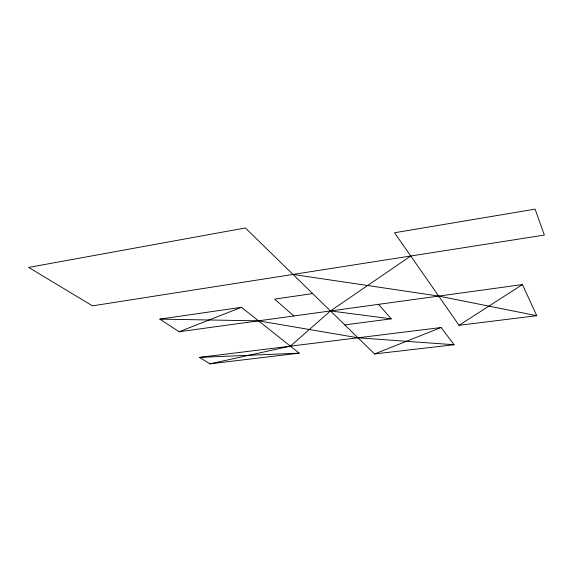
<?xml version="1.0" encoding="UTF-8"?>
<svg xmlns="http://www.w3.org/2000/svg" width="573" height="573" viewBox="0 0 573 573"><rect width="100%" height="100%" fill="white"/><g stroke="black" fill="none" stroke-linecap="round" stroke-linejoin="round"><path stroke-width="0.86" d="M410.748 256.002L330.463 310.946L290.396 346.156L209.897 363.855L199.583 357.38L441.103 327.52L454.081 344.745L374.556 353.935L245.337 227.961L28.65 267.426L92.497 305.846L544.35 235.073L535.075 209.145L394.546 232.753L459.059 325.299L536.751 315.694L522.433 284.573L179.134 331.738L159.803 319.132L241.448 307.3L299.206 353.147L209.897 363.855M459.059 325.299L522.433 284.573M374.556 353.935L441.103 327.52M179.134 331.738L241.448 307.3M312.636 293.577L274.639 299.142L293.885 315.974M344.76 324.891L391.252 318.839L378.552 304.342M199.583 357.38L299.206 353.147M159.803 319.132L258.495 320.837L357.996 337.798L454.081 344.745M330.463 310.946L391.252 318.839M293.011 274.438L438.689 296.076L536.751 315.694"/></g></svg>
